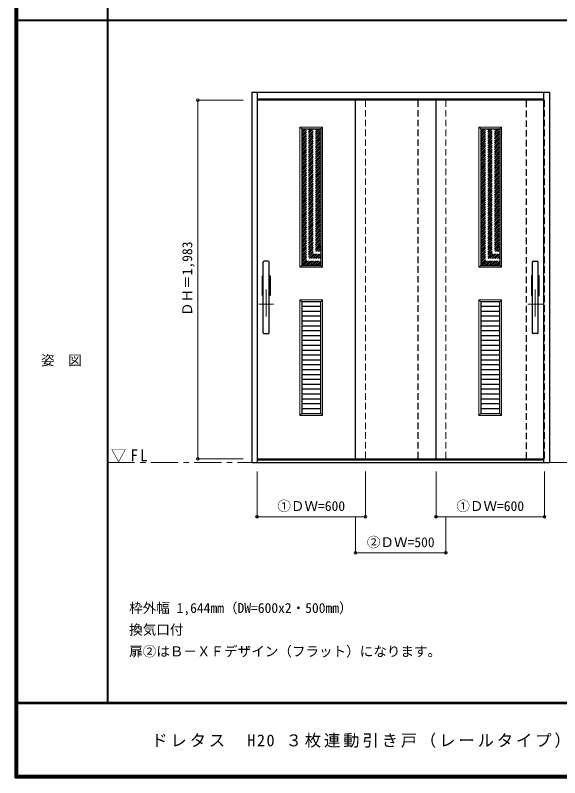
# Model space of a CAD drawing. Units: millimetres, scale not verified. Extents: x -6000 to 5700, y -4307 to 4260.
# Drawn here: x -6000 to -2989, y -4205 to 12 of the extents above; entities that cross this region are included whole.
import ezdxf
from ezdxf.enums import TextEntityAlignment as Align

# ---------------------------------------------------------------- set-up
doc = ezdxf.new("R2010")
doc.units = ezdxf.units.MM
doc.header["$LTSCALE"] = 30
doc.header["$PDMODE"] = 32
doc.header["$PDSIZE"] = 15
doc.linetypes.add('CHAIN1', pattern=[8, 5, -1, 1, -1])
doc.linetypes.add('DASHED1', pattern=[1.8, 1.2, -0.6])
for name, color, linetype, lineweight in [('0-1_通り芯', 4, 'CHAIN1', 9), ('0-2_扉', 4, 'Continuous', 9), ('0-3_仕上げ', 3, 'Continuous', 25), ('0-4_枠', 3, 'Continuous', 25), ('0-B_寸法', 7, 'Continuous', 9), ('0-C_ハッチ', 4, 'DASHED1', 9), ('0-D_ﾊﾞｰ引き手', 3, 'Continuous', 25), ('F-1_枠', 6, 'Continuous', 40), ('F-A_文字', 7, 'Continuous', 18)]:
    doc.layers.add(name, color=color, linetype=linetype, lineweight=lineweight)
doc.layers.add('0-A_文字', color=7, linetype='Continuous')
doc.styles.add('ＭＳ ゴシック', font='')
doc.styles.get('ＭＳ ゴシック').set_extended_font_data('MS Gothic')

msp = doc.modelspace()

# ---------------------------------------------------------------- linework, layer by layer
at = {"layer": '0-1_通り芯'}
for p, q in [((-4612, -1504), (-4612, -1666)), ((-3124, -1504), (-3124, -1666)), ((-4653, -1585), (-4571, -1585)), ((-3083, -1585), (-3165, -1585))]:
    msp.add_line(p, q, dxfattribs=at)
at = {"layer": '0-1_通り芯', "color": 7, "lineweight": 18}
msp.add_line((-5490, -2461.25), (100, -2461.25), dxfattribs=at)
at = {"layer": '0-2_扉', "linetype": 'DASHED1'}
for p, q in [((-4663, -2441.25), (-4663, -458.25)), ((-4063, -458.25), (-4063, -2441.25)), ((-3618, -458.25), (-3618, -2441.25)), ((-3073, -458.25), (-3076, -458.25)), ((-3073, -458.25), (-3073, -2441.25)), ((-4660, -2441.25), (-4663, -2441.25)), ((-4115, -2441.25), (-4118, -2441.25)), ((-3073, -2441.25), (-3076, -2441.25))]:
    msp.add_line(p, q, dxfattribs=at)
at = {"layer": '0-2_扉', "color": 3, "lineweight": 25}
for p, q in [((-3076, -458.25), (-4663, -458.25)), ((-4118, -2441.25), (-4118, -458.25)), ((-3673, -2441.25), (-3673, -458.25)), ((-4660, -2441.25), (-3076, -2441.25))]:
    msp.add_line(p, q, dxfattribs=at)
at = {"layer": '0-2_扉', "color": 3, "linetype": 'DASHED1', "lineweight": 25}
msp.add_lwpolyline([(-3773, -458.25), (-3773, -2441.25), (-3173, -2441.25), (-3173, -458.25)], close=True, dxfattribs=at)
at = {"layer": '0-3_仕上げ', "color": 7, "lineweight": 18}
for p, q in [((-4425.5, -606.25), (-4415.5, -616.25)), ((-4425.5, -606.25), (-4300.5, -606.25)), ((-4300.5, -606.25), (-4310.5, -616.25)), ((-4300.5, -606.25), (-4300.5, -1381.25)), ((-3435.5, -606.25), (-3425.5, -616.25)), ((-3435.5, -606.25), (-3310.5, -606.25)), ((-3310.5, -606.25), (-3320.5, -616.25)), ((-3310.5, -606.25), (-3310.5, -1381.25)), ((-4415.5, -1371.25), (-4425.5, -1381.25)), ((-4310.5, -1371.25), (-4300.5, -1381.25)), ((-3425.5, -1371.25), (-3435.5, -1381.25)), ((-3320.5, -1371.25), (-3310.5, -1381.25)), ((-4425.5, -1562.25), (-4425.5, -2201.25)), ((-4425.5, -1562.25), (-4415.5, -1572.25)), ((-4425.5, -1562.25), (-4300.5, -1562.25)), ((-4300.5, -1562.25), (-4310.5, -1572.25)), ((-4300.5, -1562.25), (-4300.5, -2201.25)), ((-3435.5, -1562.25), (-3435.5, -2201.25)), ((-3435.5, -1562.25), (-3425.5, -1572.25)), ((-3435.5, -1562.25), (-3310.5, -1562.25)), ((-3310.5, -1562.25), (-3320.5, -1572.25)), ((-3310.5, -1562.25), (-3310.5, -2201.25)), ((-4415.5, -2191.25), (-4425.5, -2201.25)), ((-4310.5, -2191.25), (-4300.5, -2201.25)), ((-3425.5, -2191.25), (-3435.5, -2201.25)), ((-3320.5, -2191.25), (-3310.5, -2201.25)), ((-4425.5, -2201.25), (-4300.5, -2201.25)), ((-3435.5, -2201.25), (-3310.5, -2201.25))]:
    msp.add_line(p, q, dxfattribs=at)
at = {"layer": '0-3_仕上げ'}
for p, q in [((-4415.5, -616.25), (-4310.5, -616.25)), ((-4415.5, -616.25), (-4415.5, -1371.25)), ((-4310.5, -616.25), (-4310.5, -1371.25)), ((-3425.5, -616.25), (-3320.5, -616.25)), ((-3425.5, -616.25), (-3425.5, -1371.25)), ((-3320.5, -616.25), (-3320.5, -1371.25)), ((-4415.5, -1371.25), (-4310.5, -1371.25)), ((-3425.5, -1371.25), (-3320.5, -1371.25)), ((-4415.5, -1572.25), (-4415.5, -2191.25)), ((-4310.5, -1572.25), (-4415.5, -1572.25)), ((-4310.5, -1599.16), (-4415.5, -1599.16)), ((-4310.5, -2191.25), (-4310.5, -1572.25)), ((-3425.5, -1572.25), (-3425.5, -2191.25)), ((-3320.5, -1572.25), (-3425.5, -1572.25)), ((-3320.5, -1599.16), (-3425.5, -1599.16)), ((-3320.5, -2191.25), (-3320.5, -1572.25)), ((-4310.5, -1626.08), (-4415.5, -1626.08)), ((-3320.5, -1626.08), (-3425.5, -1626.08)), ((-4310.5, -1652.99), (-4415.5, -1652.99)), ((-4310.5, -1679.9), (-4415.5, -1679.9)), ((-3320.5, -1652.99), (-3425.5, -1652.99)), ((-3320.5, -1679.9), (-3425.5, -1679.9)), ((-4310.5, -1706.82), (-4415.5, -1706.82)), ((-3320.5, -1706.82), (-3425.5, -1706.82)), ((-4310.5, -1733.73), (-4415.5, -1733.73)), ((-4310.5, -1760.64), (-4415.5, -1760.64)), ((-3320.5, -1733.73), (-3425.5, -1733.73)), ((-3320.5, -1760.64), (-3425.5, -1760.64)), ((-4310.5, -1787.55), (-4415.5, -1787.55)), ((-3320.5, -1787.55), (-3425.5, -1787.55)), ((-4310.5, -1814.47), (-4415.5, -1814.47)), ((-4310.5, -1841.38), (-4415.5, -1841.38)), ((-3320.5, -1814.47), (-3425.5, -1814.47)), ((-3320.5, -1841.38), (-3425.5, -1841.38)), ((-4310.5, -1868.29), (-4415.5, -1868.29)), ((-4310.5, -1895.21), (-4415.5, -1895.21)), ((-3320.5, -1868.29), (-3425.5, -1868.29)), ((-3320.5, -1895.21), (-3425.5, -1895.21)), ((-4310.5, -1922.12), (-4415.5, -1922.12)), ((-3320.5, -1922.12), (-3425.5, -1922.12)), ((-4310.5, -1949.03), (-4415.5, -1949.03)), ((-4310.5, -1975.95), (-4415.5, -1975.95)), ((-3320.5, -1949.03), (-3425.5, -1949.03)), ((-3320.5, -1975.95), (-3425.5, -1975.95)), ((-4310.5, -2002.86), (-4415.5, -2002.86)), ((-3320.5, -2002.86), (-3425.5, -2002.86)), ((-4310.5, -2029.77), (-4415.5, -2029.77)), ((-4310.5, -2056.68), (-4415.5, -2056.68)), ((-3320.5, -2029.77), (-3425.5, -2029.77)), ((-3320.5, -2056.68), (-3425.5, -2056.68)), ((-4310.5, -2083.6), (-4415.5, -2083.6)), ((-3320.5, -2083.6), (-3425.5, -2083.6)), ((-4310.5, -2110.51), (-4415.5, -2110.51)), ((-4310.5, -2137.42), (-4415.5, -2137.42)), ((-3320.5, -2110.51), (-3425.5, -2110.51)), ((-3320.5, -2137.42), (-3425.5, -2137.42)), ((-4310.5, -2164.34), (-4415.5, -2164.34)), ((-4415.5, -2191.25), (-4310.5, -2191.25)), ((-3320.5, -2164.34), (-3425.5, -2164.34)), ((-3425.5, -2191.25), (-3320.5, -2191.25))]:
    msp.add_line(p, q, dxfattribs=at)
at = {"layer": '0-3_仕上げ', "color": 7, "lineweight": 18}
for points in [[(-4300.5, -1381.25), (-4425.5, -1381.25), (-4425.5, -606.25)], [(-3310.5, -1381.25), (-3435.5, -1381.25), (-3435.5, -606.25)]]:
    msp.add_lwpolyline(points, dxfattribs=at)
at = {"layer": '0-4_枠'}
for p, q in [((-4690, -2461.25), (-4690, -414.25)), ((-4690, -414.25), (-3046, -414.25)), ((-4660, -2461.25), (-4660, -414.25)), ((-3076, -2461.25), (-3076, -414.25)), ((-3046, -414.25), (-3046, -2461.25)), ((-4660, -450.25), (-3076, -450.25)), ((-4690, -2461.25), (-4660, -2461.25)), ((-4660, -2446.25), (-3076, -2446.25)), ((-4660, -2461.25), (-3076, -2461.25)), ((-3076, -2461.25), (-3046, -2461.25))]:
    msp.add_line(p, q, dxfattribs=at)
at = {"layer": '0-B_寸法', "color": 4}
for p, q in [((-4990, -458.25), (-4740, -458.25)), ((-4990, -458.25), (-4990, -2441.25)), ((-4990, -2441.25), (-4740, -2441.25)), ((-4663, -2761.25), (-4663, -2511.25)), ((-3673, -2761.25), (-3673, -2511.25)), ((-3073, -2761.25), (-3073, -2511.25)), ((-4118, -2961.25), (-4118, -2761.25)), ((-3673, -2761.25), (-3073, -2761.25)), ((-3618, -2961.25), (-3618, -2761.25)), ((-4118, -2961.25), (-3618, -2961.25))]:
    msp.add_line(p, q, dxfattribs=at)
msp.add_lwpolyline([(-4663, -2761.25), (-4063, -2761.25), (-4063, -2511.25)], dxfattribs=at)
at = {"layer": '0-B_寸法'}
for p in [(-4990, -458.25), (-4990, -2441.25), (-4663, -2761.25), (-4063, -2761.25), (-3673, -2761.25), (-3073, -2761.25), (-4118, -2961.25), (-3618, -2961.25)]:
    msp.add_point(p, dxfattribs=at)
at = {"layer": '0-C_ハッチ'}
for p, q in [((-4415.5, -720.25), (-4311.5, -616.25)), ((-4415.5, -710.35), (-4321.4, -616.25)), ((-4415.5, -700.45), (-4331.3, -616.25)), ((-4415.5, -690.55), (-4341.2, -616.25)), ((-4415.5, -680.65), (-4351.1, -616.25)), ((-4415.5, -670.75), (-4361, -616.25)), ((-4415.5, -660.85), (-4370.9, -616.25)), ((-4415.5, -650.95), (-4380.8, -616.25)), ((-4415.5, -641.05), (-4390.7, -616.25)), ((-4415.5, -631.15), (-4400.59, -616.25)), ((-4415.5, -621.26), (-4410.49, -616.25)), ((-4415.5, -730.15), (-4310.5, -625.15)), ((-3425.5, -720.25), (-3321.5, -616.25)), ((-3425.5, -710.35), (-3331.4, -616.25)), ((-3425.5, -700.45), (-3341.3, -616.25)), ((-3425.5, -690.55), (-3351.2, -616.25)), ((-3425.5, -680.65), (-3361.1, -616.25)), ((-3425.5, -670.75), (-3371, -616.25)), ((-3425.5, -660.85), (-3380.9, -616.25)), ((-3425.5, -650.95), (-3390.8, -616.25)), ((-3425.5, -641.05), (-3400.7, -616.25)), ((-3425.5, -631.15), (-3410.59, -616.25)), ((-3425.5, -621.26), (-3420.49, -616.25)), ((-3425.5, -730.15), (-3320.5, -625.15)), ((-4415.5, -740.05), (-4310.5, -635.05)), ((-4415.5, -749.95), (-4310.5, -644.95)), ((-4415.5, -759.85), (-4310.5, -654.85)), ((-4415.5, -769.75), (-4310.5, -664.75)), ((-4415.5, -779.65), (-4310.5, -674.65)), ((-3425.5, -740.05), (-3320.5, -635.05)), ((-3425.5, -749.95), (-3320.5, -644.95)), ((-3425.5, -759.85), (-3320.5, -654.85)), ((-3425.5, -769.75), (-3320.5, -664.75)), ((-3425.5, -779.65), (-3320.5, -674.65)), ((-4415.5, -789.55), (-4310.5, -684.55)), ((-4415.5, -799.45), (-4310.5, -694.45)), ((-4415.5, -809.35), (-4310.5, -704.35)), ((-4415.5, -819.25), (-4310.5, -714.25)), ((-3425.5, -789.55), (-3320.5, -684.55)), ((-3425.5, -799.45), (-3320.5, -694.45)), ((-3425.5, -809.35), (-3320.5, -704.35)), ((-3425.5, -819.25), (-3320.5, -714.25)), ((-4415.5, -829.14), (-4310.5, -724.14)), ((-4415.5, -839.04), (-4310.5, -734.04)), ((-4415.5, -848.94), (-4310.5, -743.94)), ((-4415.5, -858.84), (-4310.5, -753.84)), ((-3425.5, -829.14), (-3320.5, -724.14)), ((-3425.5, -839.04), (-3320.5, -734.04)), ((-3425.5, -848.94), (-3320.5, -743.94)), ((-3425.5, -858.84), (-3320.5, -753.84)), ((-4415.5, -868.74), (-4310.5, -763.74)), ((-4415.5, -878.64), (-4310.5, -773.64)), ((-4415.5, -888.54), (-4310.5, -783.54)), ((-4415.5, -898.44), (-4310.5, -793.44)), ((-3425.5, -868.74), (-3320.5, -763.74)), ((-3425.5, -878.64), (-3320.5, -773.64)), ((-3425.5, -888.54), (-3320.5, -783.54)), ((-3425.5, -898.44), (-3320.5, -793.44)), ((-4415.5, -908.34), (-4310.5, -803.34)), ((-4415.5, -918.24), (-4310.5, -813.24)), ((-4415.5, -928.14), (-4310.5, -823.14)), ((-4415.5, -938.04), (-4310.5, -833.04)), ((-4415.5, -947.94), (-4310.5, -842.94)), ((-3425.5, -908.34), (-3320.5, -803.34)), ((-3425.5, -918.24), (-3320.5, -813.24)), ((-3425.5, -928.14), (-3320.5, -823.14)), ((-3425.5, -938.04), (-3320.5, -833.04)), ((-3425.5, -947.94), (-3320.5, -842.94)), ((-4415.5, -957.84), (-4310.5, -852.84)), ((-4415.5, -967.74), (-4310.5, -862.74)), ((-4415.5, -977.64), (-4310.5, -872.64)), ((-4415.5, -987.54), (-4310.5, -882.54)), ((-3425.5, -957.84), (-3320.5, -852.84)), ((-3425.5, -967.74), (-3320.5, -862.74)), ((-3425.5, -977.64), (-3320.5, -872.64)), ((-3425.5, -987.54), (-3320.5, -882.54)), ((-4415.5, -997.44), (-4310.5, -892.44)), ((-4415.5, -1007.34), (-4310.5, -902.34)), ((-4415.5, -1017.23), (-4310.5, -912.24)), ((-4415.5, -1027.13), (-4310.5, -922.13)), ((-3425.5, -997.44), (-3320.5, -892.44)), ((-3425.5, -1007.34), (-3320.5, -902.34)), ((-3425.5, -1017.23), (-3320.5, -912.24)), ((-3425.5, -1027.13), (-3320.5, -922.13)), ((-4415.5, -1037.03), (-4310.5, -932.03)), ((-4415.5, -1046.93), (-4310.5, -941.93)), ((-4415.5, -1056.83), (-4310.5, -951.83)), ((-4415.5, -1066.73), (-4310.5, -961.73)), ((-3425.5, -1037.03), (-3320.5, -932.03)), ((-3425.5, -1046.93), (-3320.5, -941.93)), ((-3425.5, -1056.83), (-3320.5, -951.83)), ((-3425.5, -1066.73), (-3320.5, -961.73)), ((-4415.5, -1076.63), (-4310.5, -971.63)), ((-4415.5, -1086.53), (-4310.5, -981.53)), ((-4415.5, -1096.43), (-4310.5, -991.43)), ((-4415.5, -1106.33), (-4310.5, -1001.33)), ((-4415.5, -1116.23), (-4310.5, -1011.23)), ((-3425.5, -1076.63), (-3320.5, -971.63)), ((-3425.5, -1086.53), (-3320.5, -981.53)), ((-3425.5, -1096.43), (-3320.5, -991.43)), ((-3425.5, -1106.33), (-3320.5, -1001.33)), ((-3425.5, -1116.23), (-3320.5, -1011.23)), ((-4415.5, -1126.13), (-4310.5, -1021.13)), ((-4415.5, -1136.03), (-4310.5, -1031.03)), ((-4415.5, -1145.93), (-4310.5, -1040.93)), ((-4415.5, -1155.83), (-4310.5, -1050.83)), ((-3425.5, -1126.13), (-3320.5, -1021.13)), ((-3425.5, -1136.03), (-3320.5, -1031.03)), ((-3425.5, -1145.93), (-3320.5, -1040.93)), ((-3425.5, -1155.83), (-3320.5, -1050.83)), ((-4415.5, -1165.73), (-4310.5, -1060.73)), ((-4415.5, -1175.63), (-4310.5, -1070.63)), ((-4415.5, -1185.53), (-4310.5, -1080.53)), ((-4415.5, -1195.43), (-4310.5, -1090.43)), ((-3425.5, -1165.73), (-3320.5, -1060.73)), ((-3425.5, -1175.63), (-3320.5, -1070.63)), ((-3425.5, -1185.53), (-3320.5, -1080.53)), ((-3425.5, -1195.43), (-3320.5, -1090.43)), ((-4415.5, -1205.33), (-4310.5, -1100.33)), ((-4415.5, -1215.22), (-4310.5, -1110.23)), ((-4415.5, -1225.12), (-4310.5, -1120.12)), ((-4415.5, -1235.02), (-4310.5, -1130.02)), ((-3425.5, -1205.33), (-3320.5, -1100.33)), ((-3425.5, -1215.22), (-3320.5, -1110.23)), ((-3425.5, -1225.12), (-3320.5, -1120.12)), ((-3425.5, -1235.02), (-3320.5, -1130.02)), ((-4415.5, -1244.92), (-4310.5, -1139.92)), ((-4415.5, -1254.82), (-4310.5, -1149.82)), ((-4415.5, -1264.72), (-4310.5, -1159.72)), ((-4415.5, -1274.62), (-4310.5, -1169.62)), ((-4415.5, -1284.52), (-4310.5, -1179.52)), ((-3425.5, -1244.92), (-3320.5, -1139.92)), ((-3425.5, -1254.82), (-3320.5, -1149.82)), ((-3425.5, -1264.72), (-3320.5, -1159.72)), ((-3425.5, -1274.62), (-3320.5, -1169.62)), ((-3425.5, -1284.52), (-3320.5, -1179.52)), ((-4415.5, -1294.42), (-4310.5, -1189.42)), ((-4415.5, -1304.32), (-4310.5, -1199.32)), ((-4415.5, -1314.22), (-4310.5, -1209.22)), ((-4415.5, -1324.12), (-4310.5, -1219.12)), ((-3425.5, -1294.42), (-3320.5, -1189.42)), ((-3425.5, -1304.32), (-3320.5, -1199.32)), ((-3425.5, -1314.22), (-3320.5, -1209.22)), ((-3425.5, -1324.12), (-3320.5, -1219.12)), ((-4415.5, -1334.02), (-4310.5, -1229.02)), ((-4415.5, -1343.92), (-4310.5, -1238.92)), ((-4415.5, -1353.82), (-4310.5, -1248.82)), ((-4415.5, -1363.72), (-4310.5, -1258.72)), ((-3425.5, -1334.02), (-3320.5, -1229.02)), ((-3425.5, -1343.92), (-3320.5, -1238.92)), ((-3425.5, -1353.82), (-3320.5, -1248.82)), ((-3425.5, -1363.72), (-3320.5, -1258.72)), ((-4413.13, -1371.25), (-4310.5, -1268.62)), ((-4403.23, -1371.25), (-4310.5, -1278.52)), ((-4393.33, -1371.25), (-4310.5, -1288.42)), ((-4383.43, -1371.25), (-4310.5, -1298.32)), ((-3423.13, -1371.25), (-3320.5, -1268.62)), ((-3413.23, -1371.25), (-3320.5, -1278.52)), ((-3403.33, -1371.25), (-3320.5, -1288.42)), ((-3393.43, -1371.25), (-3320.5, -1298.32)), ((-4373.54, -1371.25), (-4310.5, -1308.22)), ((-4363.64, -1371.25), (-4310.5, -1318.11)), ((-4353.74, -1371.25), (-4310.5, -1328.01)), ((-4343.84, -1371.25), (-4310.5, -1337.91)), ((-4333.94, -1371.25), (-4310.5, -1347.81)), ((-3383.54, -1371.25), (-3320.5, -1308.22)), ((-3373.64, -1371.25), (-3320.5, -1318.11)), ((-3363.74, -1371.25), (-3320.5, -1328.01)), ((-3353.84, -1371.25), (-3320.5, -1337.91)), ((-3343.94, -1371.25), (-3320.5, -1347.81)), ((-4324.04, -1371.25), (-4310.5, -1357.71)), ((-4314.14, -1371.25), (-4310.5, -1367.61)), ((-3334.04, -1371.25), (-3320.5, -1357.71)), ((-3324.14, -1371.25), (-3320.5, -1367.61))]:
    msp.add_line(p, q, dxfattribs=at)
at = {"layer": '0-D_ﾊﾞｰ引き手'}
for p, q in [((-4601, -1348.75), (-4623, -1348.75)), ((-3135, -1348.75), (-3113, -1348.75)), ((-4628, -1743.75), (-4628, -1353.75)), ((-4596, -1743.75), (-4596, -1353.75)), ((-3140, -1743.75), (-3140, -1353.75)), ((-3108, -1743.75), (-3108, -1353.75)), ((-4633, -1428.75), (-4628, -1428.75)), ((-3103, -1428.75), (-3108, -1428.75)), ((-4623, -1748.75), (-4601, -1748.75)), ((-3113, -1748.75), (-3135, -1748.75))]:
    msp.add_line(p, q, dxfattribs=at)
for points in [[(-4628, -1538.75), (-4633, -1538.75), (-4633, -1428.75)], [(-4596, -1428.75), (-4591, -1428.75), (-4591, -1538.75), (-4596, -1538.75)], [(-3140, -1428.75), (-3145, -1428.75), (-3145, -1538.75), (-3140, -1538.75)], [(-3108, -1538.75), (-3103, -1538.75), (-3103, -1428.75)]]:
    msp.add_lwpolyline(points, dxfattribs=at)
for centre, start, end in [((-4623, -1353.75), 90, 180), ((-4601, -1353.75), 0, 90), ((-3135, -1353.75), 90, 180), ((-3113, -1353.75), 0, 90), ((-4623, -1743.75), 180, 270), ((-4601, -1743.75), 270, 0), ((-3135, -1743.75), 180, 270), ((-3113, -1743.75), 270, 0)]:
    msp.add_arc(centre, 5, start, end, dxfattribs=at)
at = {"layer": 'F-1_枠'}
for p, q in [((-6000, 4175), (-6000, -4205)), ((-5995, 4175), (-5995, -4205)), ((-5990, 4175), (-5990, -4205)), ((-5490, 4175), (-5490, -3790)), ((-5990, -15.5), (5690, -15.5)), ((5700, -3790), (-6000, -3790)), ((5700, -3795), (-6000, -3795)), ((5700, -4195), (-6000, -4195)), ((5700, -4200), (-6000, -4200)), ((5700, -4205), (-6000, -4205))]:
    msp.add_line(p, q, dxfattribs=at)

# ---------------------------------------------------------------- texts
at = {"layer": '0-A_文字', "style": 'ＭＳ ゴシック'}
for s, p in [('枠外幅 1,644mm（DW=600x2・500mm）', (-5370, -3310)), ('換気口付', (-5370, -3430)), ('扉②はＢ－ＸＦデザイン（フラット）になります。', (-5370, -3550))]:
    msp.add_text(s, height=54.99, dxfattribs=at).set_placement(p, align=Align.BOTTOM_LEFT)
at = {"layer": '0-A_文字', "insert": (-5471.25, -2461.25), "char_height": 65.98, "attachment_point": 7, "style": 'ＭＳ ゴシック'}
msp.add_mtext('\\T1.26;\\W0.95;▽FL', dxfattribs=at)
at = {"layer": '0-B_寸法', "style": 'ＭＳ ゴシック'}
msp.add_text('ＤＨ＝1,983', height=54.99, rotation=90, dxfattribs=at).set_placement((-5005, -1651.5), align=Align.BOTTOM_LEFT)
for s, p in [('①ＤＷ=600', (-4550.5, -2746.25)), ('①ＤＷ=600', (-3560.5, -2746.25)), ('②ＤＷ=500', (-4055.5, -2946.25))]:
    msp.add_text(s, height=54.99, dxfattribs=at).set_placement(p, align=Align.BOTTOM_LEFT)
at = {"layer": 'F-A_文字', "style": 'ＭＳ ゴシック'}
msp.add_text('姿\u3000図', height=54.99, dxfattribs=at).set_placement((-5857.5, -1940.25), align=Align.BOTTOM_LEFT)
at = {"layer": 'F-A_文字', "insert": (-5247.55, -4040), "char_height": 65.98, "attachment_point": 7, "style": 'ＭＳ ゴシック'}
msp.add_mtext('\\T1.18;ドレタス\u3000H20\\~３枚連動引き戸（レールタイプ）Ｂ－ＸＣ／ＸＤ／ＷＶ', dxfattribs=at)

doc.saveas('drawing.dxf')
